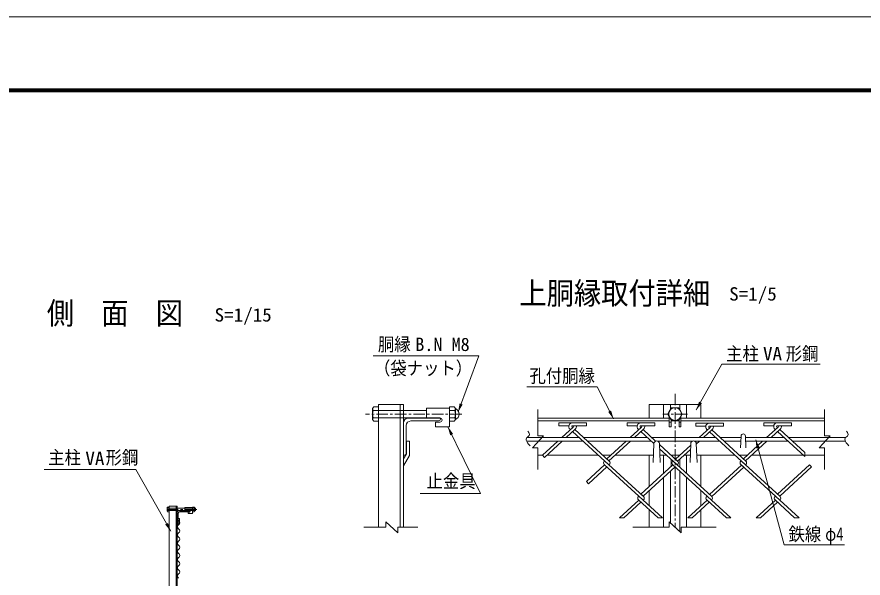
# Model space of a CAD drawing. Units: millimetres, scale not verified, with parts at other scales. Extents: x -4455 to 4455, y -3150 to 3150.
# Drawn here: x -138 to 2613, y 1326 to 3150 of the extents above; entities that cross this region are included whole.
import ezdxf
from ezdxf.enums import TextEntityAlignment as Align

# ---------------------------------------------------------------- set-up
doc = ezdxf.new("R2010")
doc.units = ezdxf.units.MM
doc.header["$LTSCALE"] = 30
doc.linetypes.add('DASHED', pattern=[7.5, 6, -1.5])
doc.linetypes.add('USER1', pattern=[2, 1.25, -0.25, 0.25, -0.25])
for name, color, linetype, lineweight in [('0-2_6文字', 7, 'Continuous', 9), ('0-5_1部材', 7, 'Continuous', 18), ('0-8_8部品', 7, 'Continuous', 9), ('0-A_2網', 4, 'Continuous', 18), ('0-B_AMI', 3, 'Continuous', 18), ('0-C_7詳細', 7, 'Continuous', 18), ('0-E_D-TTL', 7, 'Continuous', 9)]:
    doc.layers.add(name, color=color, linetype=linetype, lineweight=lineweight)
doc.styles.add('ＭＳ ゴシック', font='')
doc.styles.get('ＭＳ ゴシック').set_extended_font_data('MS Gothic')

# ---------------------------------------------------------------- blocks, each defined once
blk = doc.blocks.new('NAMI')
at = {"layer": '0-B_AMI'}
for centre, start, end in [((-106.7, -200), 298.07249, 61.92751), ((106.7, -600), 118.07249, 241.92751)]:
    blk.add_arc(centre, 226.7, start, end, dxfattribs=at)

msp = doc.modelspace()

# ---------------------------------------------------------------- linework, layer by layer
at = {"layer": '0-2_6文字'}
msp.add_lwpolyline([(-49.09, 1679.1), (248.59, 1679.1), (362.12, 1478.55)], dxfattribs=at)
msp.add_solid([(363.11, 1476.81), (343.79, 1500.35), (352.86, 1505.49)], dxfattribs=at)
at = {"layer": '0-5_1部材', "lineweight": 9}
for p, q in [((356.27, 1559.92), (356.27, 139.92)), ((356.27, 1559.92), (383.27, 1559.92)), ((379.77, 1559.92), (379.77, 139.92)), ((383.27, 1559.92), (383.27, 139.92)), ((388.27, 1544.92), (423.27, 1544.92)), ((391.27, 1541.92), (421.27, 1541.92)), ((423.27, 1544.92), (423.27, 1543.92)), ((383.27, 1504.92), (383.27, 1539.92)), ((386.27, 1506.92), (386.27, 1536.92)), ((390.55, 1519.89), (386.55, 1519.89)), ((386.55, 1519.89), (386.55, 1506.89)), ((390.55, 1519.89), (390.55, 1505.78)), ((383.27, 1501.48), (386.55, 1506.89)), ((383.27, 1493.77), (390.55, 1505.78)), ((383.27, 1504.92), (384.27, 1504.92))]:
    msp.add_line(p, q, dxfattribs=at)
at = {"layer": '0-5_1部材', "color": 3, "linetype": 'DASHED'}
msp.add_line((408.08, 1553.69), (433.08, 1553.69), dxfattribs=at)
at = {"layer": '0-5_1部材', "lineweight": 9}
for centre, radius, start, end in [((388.27, 1539.92), 5, 90, 180), ((391.27, 1536.92), 5, 90, 180), ((421.27, 1543.92), 2, 270, 0), ((384.27, 1506.92), 2, 270, 0)]:
    msp.add_arc(centre, radius, start, end, dxfattribs=at)
at = {"layer": '0-8_8部品', "color": 1, "linetype": 'USER1', "lineweight": 18}
msp.add_line((446.5, 1549.37), (346.33, 1549.37), dxfattribs=at)
at = {"layer": '0-8_8部品'}
for p, q in [((349.87, 1555.29), (350.98, 1557.21)), ((349.87, 1543.45), (349.87, 1555.29)), ((350.56, 1553.37), (356.27, 1553.37)), ((350.56, 1545.37), (356.27, 1545.37)), ((350.98, 1557.21), (356.27, 1557.21)), ((356.27, 1541.53), (356.27, 1557.21)), ((383.27, 1553.37), (433.08, 1553.37)), ((383.27, 1545.37), (433.08, 1545.37)), ((408.08, 1555.69), (408.08, 1545.19)), ((408.08, 1545.19), (422.83, 1545.19)), ((418.08, 1540.69), (422.83, 1540.69)), ((418.08, 1540.69), (418.08, 1535.69)), ((438.37, 1557.21), (433.08, 1557.21)), ((433.08, 1541.53), (433.08, 1557.21)), ((438.8, 1553.37), (433.08, 1553.37)), ((438.8, 1545.37), (433.08, 1545.37)), ((438.37, 1541.53), (433.08, 1541.53)), ((439.48, 1555.29), (438.37, 1557.21)), ((439.48, 1543.45), (438.37, 1541.53)), ((439.48, 1543.45), (439.48, 1555.29)), ((418.08, 1535.69), (433.08, 1535.69))]:
    msp.add_line(p, q, dxfattribs=at)
at = {"layer": '0-8_8部品', "color": 3, "lineweight": 18}
for p, q in [((356.27, 1553.37), (383.27, 1553.37)), ((356.27, 1545.37), (383.27, 1545.37))]:
    msp.add_line(p, q, dxfattribs=at)
at = {"layer": '0-8_8部品'}
for points in [[(349.87, 1543.45), (350.98, 1541.53), (356.27, 1541.53)], [(408.08, 1555.69), (433.08, 1555.69), (433.08, 1535.69)]]:
    msp.add_lwpolyline(points, dxfattribs=at)
for centre, radius, start, end in [((352.9, 1555.29), 3.03, 180, 219.3382), ((361.87, 1549.37), 12, 160.52878, 199.47122), ((352.9, 1543.45), 3.03, 140.6618, 180), ((422.83, 1542.94), 2.25, 270, 90), ((436.45, 1555.29), 3.03, 320.6618, 0), ((427.48, 1549.37), 12, 340.52878, 19.47122), ((436.45, 1543.45), 3.03, 0, 39.3382), ((436.33, 1549.37), 6.71, 298.05542, 61.94458)]:
    msp.add_arc(centre, radius, start, end, dxfattribs=at)
at = {"layer": '0-C_7詳細', "color": 1, "linetype": 'USER1'}
for p, q in [((2001.71, 1925.41), (2001.71, 1491.47)), ((1308.29, 1859.26), (995.01, 1859.26)), ((2042, 1859.26), (1961.36, 1859.26))]:
    msp.add_line(p, q, dxfattribs=at)
at = {"layer": '0-C_7詳細', "lineweight": 9}
for p, q in [((1018.41, 1877.02), (1021.74, 1882.78)), ((1018.41, 1841.5), (1018.41, 1877.02)), ((1020.47, 1871.26), (1037.61, 1871.26)), ((1021.74, 1882.78), (1037.61, 1882.78)), ((1037.61, 1890.9), (1037.61, 1491.47)), ((1037.61, 1890.9), (1118.61, 1890.9)), ((1037.61, 1835.74), (1037.61, 1882.78)), ((1108.11, 1890.9), (1108.11, 1491.47)), ((1118.61, 1890.9), (1118.61, 1491.47)), ((1118.61, 1871.26), (1193.04, 1871.26)), ((1193.04, 1878.22), (1268.04, 1878.22)), ((1193.04, 1878.22), (1193.04, 1846.72)), ((1268.04, 1835.74), (1268.04, 1882.78)), ((1268.04, 1878.22), (1268.04, 1818.22)), ((1285.18, 1871.26), (1268.04, 1871.26)), ((1287.24, 1841.5), (1287.24, 1877.02)), ((2085.71, 1890.9), (1917.71, 1890.9)), ((1917.71, 1890.9), (1917.71, 1845.9)), ((1964.21, 1890.9), (1964.21, 1845.9)), ((1986.71, 1890.9), (1986.71, 1874.01)), ((2016.71, 1890.9), (2016.71, 1874.01)), ((2039.21, 1890.9), (2039.21, 1845.9)), ((2085.71, 1890.9), (2085.71, 1845.9)), ((1020.47, 1847.26), (1037.61, 1847.26)), ((1118.61, 1847.26), (1193.04, 1847.26)), ((1133.61, 1845.9), (1238.61, 1845.9)), ((1193.04, 1846.72), (1237.29, 1846.72)), ((1238.61, 1845.9), (1238.61, 1842.9)), ((1285.18, 1847.26), (1268.04, 1847.26)), ((1555.99, 1845.9), (1982.96, 1845.9)), ((1982.96, 1845.9), (1866.71, 1845.9)), ((1982.96, 1845.9), (1892.21, 1845.9)), ((1982.96, 1850.99), (1982.96, 1818.22)), ((1985.43, 1846.72), (1982.96, 1846.72)), ((2017.99, 1846.72), (2020.46, 1846.72)), ((2020.46, 1850.99), (2020.46, 1818.22)), ((2020.46, 1845.9), (2487.79, 1845.9)), ((2111.21, 1845.9), (2020.46, 1845.9)), ((2136.71, 1845.9), (2020.46, 1845.9)), ((1018.41, 1841.5), (1021.74, 1835.74)), ((1021.74, 1835.74), (1037.61, 1835.74)), ((1118.61, 1725.9), (1118.61, 1830.9)), ((1127.61, 1731.9), (1127.61, 1821.9)), ((1142.61, 1836.9), (1232.61, 1836.9)), ((1223.04, 1833.22), (1237.29, 1833.22)), ((1223.04, 1833.22), (1223.04, 1818.22)), ((1223.04, 1818.22), (1268.04, 1818.22)), ((1283.92, 1835.74), (1268.04, 1835.74)), ((1287.24, 1841.5), (1283.92, 1835.74)), ((1555.99, 1836.9), (1982.96, 1836.9)), ((1988.96, 1833.22), (1982.96, 1833.22)), ((1988.96, 1836.9), (2014.46, 1836.9)), ((2014.46, 1840.6), (2014.46, 1818.22)), ((2014.46, 1833.22), (2020.46, 1833.22)), ((2014.46, 1818.22), (2020.46, 1818.22)), ((2020.46, 1836.9), (2487.79, 1836.9)), ((1138.69, 1771.56), (1138.69, 1724.74)), ((1519.11, 1770.9), (1702.9, 1770.9)), ((1519.64, 1782.9), (1689.81, 1782.9)), ((1704.02, 1782.9), (1911.83, 1782.9)), ((1717.11, 1770.9), (1924.93, 1770.9)), ((1926.04, 1782.9), (2133.86, 1782.9)), ((1930.46, 1701.76), (1932.71, 1763.26)), ((1946.45, 1770.9), (2056.96, 1770.9)), ((1952.96, 1701.76), (1950.71, 1763.26)), ((2050.46, 1701.76), (2052.71, 1763.26)), ((2066.45, 1770.9), (2146.96, 1770.9)), ((2072.96, 1701.76), (2070.71, 1763.26)), ((2148.07, 1782.9), (2216.06, 1782.9)), ((2161.17, 1770.9), (2215.62, 1770.9)), ((2214.84, 1749.61), (2216.24, 1787.79)), ((2232.03, 1749.61), (2230.64, 1787.79)), ((2230.81, 1782.9), (2355.89, 1782.9)), ((2231.25, 1770.9), (2368.99, 1770.9)), ((2370.1, 1782.9), (2555.99, 1782.9)), ((2383.2, 1770.9), (2555.46, 1770.9)), ((1118.61, 1714.33), (1128.19, 1730.56)), ((1118.61, 1725.9), (1121.61, 1725.9)), ((1118.61, 1690.72), (1138.69, 1724.74)), ((1555.99, 1725.9), (1571.11, 1725.9)), ((1585.32, 1725.9), (1752.01, 1725.9)), ((1766.22, 1725.9), (1793.14, 1725.9)), ((1807.35, 1725.9), (1931.34, 1725.9)), ((1917.71, 1725.9), (1917.71, 1623.58)), ((1952.07, 1725.9), (1974.04, 1725.9)), ((1964.21, 1725.9), (1964.21, 1666.19)), ((1988.25, 1725.9), (2017.31, 1725.9)), ((1988.85, 1712.33), (1988.85, 1688.77)), ((2016.71, 1712.33), (2016.71, 1686.81)), ((2031.52, 1725.9), (2051.34, 1725.9)), ((2039.21, 1725.9), (2039.21, 1666.19)), ((2072.07, 1725.9), (2196.07, 1725.9)), ((2085.71, 1725.9), (2085.71, 1623.58)), ((2210.28, 1725.9), (2237.19, 1725.9)), ((2251.4, 1725.9), (2418.09, 1725.9)), ((2423.2, 1725.9), (2487.79, 1725.9)), ((1964.21, 1653.17), (1964.21, 1491.47)), ((1986.71, 1673.78), (1986.71, 1505.4)), ((2016.71, 1673.78), (2016.71, 1477.54)), ((2039.21, 1653.17), (2039.21, 1491.47)), ((1917.71, 1610.56), (1917.71, 1561.05)), ((2085.71, 1610.56), (2085.71, 1561.05)), ((1917.71, 1548.03), (1917.71, 1491.47)), ((2085.71, 1548.03), (2085.71, 1491.47))]:
    msp.add_line(p, q, dxfattribs=at)
at = {"layer": '0-C_7詳細', "color": 3, "linetype": 'DASHED'}
for p, q in [((1037.61, 1871.26), (1118.61, 1871.26)), ((1037.61, 1847.26), (1118.61, 1847.26))]:
    msp.add_line(p, q, dxfattribs=at)
at = {"layer": '0-C_7詳細', "color": 4}
for p, q in [((1555.99, 1788.34), (1555.99, 1873.92)), ((2487.79, 1788.34), (2487.79, 1873.92)), ((1573.99, 1788.34), (1537.99, 1749.57)), ((1555.99, 1788.34), (1573.99, 1788.34)), ((2505.79, 1788.34), (2469.79, 1749.57)), ((2487.79, 1788.34), (2505.79, 1788.34)), ((1555.99, 1749.57), (1537.99, 1749.57)), ((1555.99, 1749.57), (1555.99, 1679.38)), ((2487.79, 1749.57), (2469.79, 1749.57)), ((2487.79, 1749.57), (2487.79, 1679.38)), ((1061.6, 1491.47), (990.04, 1491.47)), ((1100.37, 1473.47), (1061.6, 1509.47)), ((1061.6, 1491.47), (1061.6, 1509.47)), ((1100.37, 1491.47), (1165.65, 1491.47)), ((1100.37, 1491.47), (1100.37, 1473.47)), ((1982.32, 1491.47), (1864.52, 1491.47)), ((2021.09, 1473.47), (1982.32, 1509.47)), ((1982.32, 1491.47), (1982.32, 1509.47)), ((2021.09, 1491.47), (2135.03, 1491.47)), ((2021.09, 1491.47), (2021.09, 1473.47))]:
    msp.add_line(p, q, dxfattribs=at)
at = {"layer": '0-C_7詳細', "color": 3}
for p, q in [((1669.1, 1830.95), (1623.67, 1830.95)), ((1623.67, 1830.95), (1623.67, 1821.35)), ((1656.47, 1821.35), (1623.67, 1821.35)), ((1670.72, 1817.18), (1633.31, 1782.9)), ((1668.67, 1815.3), (1666.61, 1817.18)), ((1668.23, 1830.95), (1713.67, 1830.95)), ((1668.23, 1821.35), (1713.67, 1821.35)), ((1669.1, 1821.35), (1668.23, 1821.35)), ((1668.67, 1815.3), (1670.72, 1817.18)), ((1713.67, 1830.95), (1713.67, 1821.35)), ((1891.13, 1830.95), (1845.69, 1830.95)), ((1845.69, 1830.95), (1845.69, 1821.35)), ((1878.5, 1821.35), (1845.69, 1821.35)), ((1892.75, 1817.18), (1855.34, 1782.9)), ((1890.69, 1815.3), (1888.64, 1817.18)), ((1890.26, 1830.95), (1935.69, 1830.95)), ((1891.13, 1821.35), (1890.26, 1821.35)), ((1890.26, 1821.35), (1935.69, 1821.35)), ((1935.69, 1830.95), (1935.69, 1821.35)), ((2114.23, 1829.97), (2068.79, 1829.97)), ((2068.79, 1829.97), (2068.79, 1820.37)), ((2101.6, 1820.37), (2068.79, 1820.37)), ((2115.85, 1816.2), (2079.51, 1782.9)), ((2113.79, 1814.32), (2111.73, 1816.2)), ((2113.36, 1829.97), (2158.79, 1829.97)), ((2113.36, 1820.37), (2158.79, 1820.37)), ((2114.23, 1820.37), (2113.36, 1820.37)), ((2158.79, 1829.97), (2158.79, 1820.37)), ((2289.75, 1830.95), (2289.75, 1821.35)), ((2335.18, 1830.95), (2289.75, 1830.95)), ((2322.56, 1821.35), (2289.75, 1821.35)), ((2336.81, 1817.18), (2299.4, 1782.9)), ((2334.75, 1815.3), (2332.69, 1817.18)), ((2334.31, 1830.95), (2379.75, 1830.95)), ((2334.31, 1821.35), (2379.75, 1821.35)), ((2335.18, 1821.35), (2334.31, 1821.35)), ((2379.75, 1830.95), (2379.75, 1821.35)), ((1677.21, 1810.1), (1647.52, 1782.9)), ((1661.56, 1808.79), (1660.12, 1810.1)), ((1899.24, 1810.1), (1869.55, 1782.9)), ((1883.59, 1808.79), (1882.15, 1810.1)), ((1932.72, 1763.76), (1890.69, 1802.28)), ((1938.37, 1771.61), (1897.8, 1808.79)), ((2122.33, 1809.12), (2093.72, 1782.9)), ((2106.69, 1807.81), (2105.25, 1809.12)), ((2231.91, 1693.06), (2113.79, 1801.29)), ((2232.98, 1705.1), (2120.9, 1807.81)), ((2343.29, 1810.1), (2313.61, 1782.9)), ((2327.64, 1808.79), (2326.21, 1810.1)), ((2423.2, 1721.23), (2334.75, 1802.28)), ((2423.2, 1734.25), (2341.85, 1808.79)), ((1620.22, 1770.9), (1571.11, 1725.9)), ((1634.43, 1770.9), (1577.21, 1718.48)), ((1842.25, 1770.9), (1779.68, 1713.57)), ((1856.46, 1770.9), (1786.78, 1707.06)), ((2080.63, 1770.9), (2070.76, 1761.86)), ((2286.3, 1770.9), (2223.74, 1713.57)), ((2300.51, 1770.9), (2230.84, 1707.06)), ((2009.88, 1706.08), (1950.82, 1760.2)), ((2052.52, 1758.17), (2002.78, 1712.59)), ((2052.03, 1744.7), (2009.88, 1706.08)), ((2423.2, 1734.25), (2423.2, 1721.23)), ((1577.21, 1718.48), (1571.11, 1725.9)), ((1772.57, 1707.06), (1771.5, 1706.08)), ((1772.57, 1707.06), (1771.5, 1706.08)), ((1898.87, 1591.33), (1772.57, 1707.06)), ((1787.85, 1706.08), (1779.68, 1713.57)), ((1994.6, 1707.06), (1993.53, 1706.08)), ((1994.6, 1707.06), (1993.53, 1706.08)), ((2120.9, 1591.33), (1994.6, 1707.06)), ((2216.63, 1707.06), (2215.56, 1706.08)), ((2216.63, 1707.06), (2215.56, 1706.08)), ((2342.92, 1591.33), (2216.63, 1707.06)), ((1772.57, 1694.04), (1713.63, 1640.03)), ((1779.68, 1687.53), (1719.73, 1632.6)), ((1883.59, 1592.31), (1771.5, 1695.02)), ((1994.6, 1694.04), (1890.69, 1598.82)), ((2001.71, 1687.53), (1897.8, 1592.31)), ((2119.83, 1579.29), (1993.53, 1695.02)), ((2217.7, 1693.06), (2113.79, 1597.84)), ((2224.81, 1686.55), (2120.9, 1591.33)), ((2341.85, 1579.29), (2215.56, 1695.02)), ((2223.74, 1687.53), (2215.56, 1695.02)), ((2231.91, 1695.02), (2230.84, 1694.04)), ((2231.91, 1695.02), (2230.84, 1694.04)), ((2438.66, 1694.04), (2334.75, 1598.82)), ((2445.76, 1687.53), (2341.85, 1592.31)), ((2438.66, 1694.04), (2445.76, 1687.53)), ((1719.73, 1632.6), (1713.63, 1640.03)), ((1898.87, 1591.33), (1890.69, 1598.82)), ((1883.59, 1579.29), (1820.79, 1521.75)), ((1890.69, 1572.78), (1835, 1521.75)), ((1883.59, 1592.31), (1882.52, 1591.33)), ((1883.59, 1592.31), (1882.52, 1591.33)), ((1946.39, 1521.75), (1882.52, 1580.27)), ((1960.6, 1521.75), (1883.59, 1592.31)), ((1898.87, 1580.27), (1897.8, 1579.29)), ((2105.62, 1579.29), (2042.82, 1521.75)), ((2112.72, 1572.78), (2057.03, 1521.75)), ((2105.62, 1592.31), (2104.55, 1591.33)), ((2105.62, 1592.31), (2104.55, 1591.33)), ((2168.41, 1521.75), (2104.55, 1580.27)), ((2112.72, 1572.78), (2104.55, 1580.27)), ((2120.9, 1580.27), (2119.83, 1579.29)), ((2120.9, 1580.27), (2119.83, 1579.29)), ((2182.62, 1521.75), (2119.83, 1579.29)), ((2327.64, 1579.29), (2264.85, 1521.75)), ((2334.75, 1572.78), (2279.06, 1521.75)), ((2327.64, 1592.31), (2326.57, 1591.33)), ((2327.64, 1592.31), (2326.57, 1591.33)), ((2390.44, 1521.75), (2326.57, 1580.27)), ((2334.75, 1572.78), (2326.57, 1580.27)), ((2342.92, 1580.27), (2341.85, 1579.29)), ((2342.92, 1580.27), (2341.85, 1579.29)), ((2404.65, 1521.75), (2341.85, 1579.29)), ((1835, 1521.75), (1820.79, 1521.75)), ((1960.6, 1521.75), (1946.39, 1521.75)), ((2057.03, 1521.75), (2042.82, 1521.75)), ((2182.62, 1521.75), (2168.41, 1521.75)), ((2279.06, 1521.75), (2264.85, 1521.75)), ((2404.65, 1521.75), (2390.44, 1521.75))]:
    msp.add_line(p, q, dxfattribs=at)
at = {"layer": '0-C_7詳細', "lineweight": 9}
for points in [[(1020.46, 2048.53), (1363.7, 2048.53), (1296.38, 1866.07)], [(2473.01, 2021.17), (2153.87, 2021.17), (2070.75, 1872.8)], [(1287.24, 1877.02), (1283.92, 1882.78), (1268.04, 1882.78)], [(1173.4, 1600.76), (1368.96, 1600.76), (1263.1, 1817.69)], [(1988.96, 1840.6), (1988.96, 1818.22), (1982.96, 1818.22)], [(1138.69, 1771.56), (1128.19, 1771.56), (1128.19, 1730.56)], [(2552.02, 1434.73), (2356.46, 1434.73), (2264.15, 1775.55)]]:
    msp.add_lwpolyline(points, dxfattribs=at)
at = {"layer": '0-C_7詳細', "color": 1}
msp.add_lwpolyline([(1520.06, 1948.27), (1748.64, 1948.27), (1801.33, 1843.87)], dxfattribs=at)
at = {"layer": '0-C_7詳細', "color": 3}
msp.add_lwpolyline([(1978.19, 1859.26), (1989.95, 1879.63), (2013.47, 1879.63), (2025.23, 1859.26), (2013.47, 1838.89), (1989.95, 1838.89)], close=True, dxfattribs=at)
at = {"layer": '0-C_7詳細', "color": 4}
for points in [[(1522.84, 1804.17), (1523.15, 1803.79), (1525.81, 1799.59), (1527.38, 1795.83), (1527.85, 1792.51), (1527.23, 1789.64), (1525.51, 1787.21), (1522.69, 1785.22), (1519.86, 1783.21), (1518.11, 1780.73), (1517.42, 1777.77), (1517.82, 1774.34), (1519.28, 1770.43), (1521.82, 1766.05), (1525.44, 1761.19), (1530.13, 1755.86)], [(2559.19, 1804.17), (2559.5, 1803.79), (2562.16, 1799.59), (2563.73, 1795.83), (2564.2, 1792.51), (2563.58, 1789.64), (2561.85, 1787.21), (2559.04, 1785.22), (2556.21, 1783.21), (2554.46, 1780.73), (2553.77, 1777.77), (2554.17, 1774.34), (2555.63, 1770.43), (2558.17, 1766.05), (2561.79, 1761.19), (2566.48, 1755.86)]]:
    msp.add_lwpolyline(points, dxfattribs=at)
at = {"layer": '0-C_7詳細', "color": 3}
for points in [[(1787.85, 1695.02), (1786.78, 1694.04), (1668.67, 1802.28)], [(1787.85, 1706.08), (1675.77, 1808.79), (1677.21, 1810.1)], [(2009.88, 1695.02), (2008.81, 1694.04), (1951.31, 1746.73)]]:
    msp.add_lwpolyline(points, dxfattribs=at)
msp.add_circle((2001.71, 1859.26), 20.4, dxfattribs=at)
at = {"layer": '0-C_7詳細', "lineweight": 9}
for centre, radius, start, end in [((1027.5, 1877.02), 9.09, 180, 219.3382), ((1054.41, 1859.26), 36, 160.52878, 199.47122), ((1278.15, 1877.02), 9.09, 320.6618, 0), ((1251.24, 1859.26), 36, 340.52878, 19.47122), ((1280.1, 1859.26), 19.14, 291.90813, 68.09187), ((1027.5, 1841.5), 9.09, 140.6618, 180), ((1133.61, 1830.9), 15, 90, 180), ((1237.29, 1839.97), 6.75, 270, 90), ((1278.15, 1841.5), 9.09, 0, 39.3382), ((1142.61, 1821.9), 15, 90, 180), ((1232.61, 1842.9), 6, 270, 0), ((2223.44, 1787.79), 7.2, 0, 180), ((1941.71, 1763.26), 9, 0, 180), ((2061.71, 1763.26), 9, 0, 180), ((1121.61, 1731.9), 6, 270, 0)]:
    msp.add_arc(centre, radius, start, end, dxfattribs=at)
at = {"layer": '0-C_7詳細', "color": 3}
for centre, radius, start, end in [((1668.23, 1818.95), 12, 90, 227.5), ((1668.23, 1818.95), 2.4, 90, 227.5), ((1669.1, 1818.95), 2.4, 312.5, 90), ((1669.1, 1818.95), 12, 312.5, 11.53696), ((1890.26, 1818.95), 12, 90, 227.5), ((1890.26, 1818.95), 2.4, 90, 227.5), ((1891.13, 1818.95), 2.4, 312.5, 90), ((1891.13, 1818.95), 12, 312.5, 11.53696), ((2113.36, 1817.97), 12, 90, 227.5), ((2113.36, 1817.97), 2.4, 90, 227.5), ((2114.23, 1817.97), 2.4, 312.5, 90), ((2114.23, 1817.97), 12, 312.5, 11.53696), ((2334.31, 1818.95), 12, 90, 227.5), ((2334.31, 1818.95), 2.4, 90, 227.5), ((2335.18, 1818.95), 2.4, 312.5, 90), ((2335.18, 1818.95), 12, 312.5, 11.53696), ((1776.57, 1700.55), 7.5, 132.5, 227.5), ((1782.79, 1700.55), 7.5, 312.5, 47.5), ((1998.6, 1700.55), 7.5, 132.5, 227.5), ((2004.82, 1700.55), 7.5, 312.5, 47.5), ((2220.63, 1700.55), 7.5, 132.5, 227.5), ((2226.84, 1700.55), 7.5, 312.5, 47.5), ((1887.58, 1585.8), 7.5, 132.5, 227.5), ((1893.8, 1585.8), 7.5, 312.5, 47.5), ((2109.61, 1585.8), 7.5, 132.5, 227.5), ((2115.83, 1585.8), 7.5, 312.5, 47.5), ((2331.64, 1585.8), 7.5, 132.5, 227.5), ((2337.86, 1585.8), 7.5, 312.5, 47.5)]:
    msp.add_arc(centre, radius, start, end, dxfattribs=at)
at = {"layer": '0-C_7詳細'}
for points in [[(2069.78, 1871.06), (2079.89, 1899.77), (2088.98, 1894.68)], [(1295.68, 1864.19), (1301.18, 1894.14), (1310.96, 1890.53)], [(1262.22, 1819.49), (1280.06, 1794.82), (1270.7, 1790.25)], [(2263.63, 1777.48), (2276.5, 1749.88), (2266.44, 1747.16)]]:
    msp.add_solid(points, dxfattribs=at)
at = {"layer": '0-C_7詳細', "color": 1}
msp.add_solid([(1802.23, 1842.08), (1784.07, 1866.52), (1793.37, 1871.21)], dxfattribs=at)
at = {"layer": '0-E_D-TTL', "color": 2, "lineweight": 18}
msp.add_lwpolyline([(-4454.85, 3150.21), (4454.85, 3150.21), (4454.85, -3150.21), (-4454.85, -3150.21)], close=True, dxfattribs=at)
at = {"layer": '0-E_D-TTL'}
for points in [[(-4168.47, 2916.87), (4168.47, 2916.87), (4168.47, -2916.87), (-4168.47, -2916.87)], [(-4165.81, 2914.21), (4165.81, 2914.21), (4165.81, -2914.21), (-4165.81, -2914.21)], [(-4163.16, 2911.56), (4163.16, 2911.56), (4163.16, -2911.56), (-4163.16, -2911.56)], [(-4160.51, 2908.91), (4160.51, 2908.91), (4160.51, -2908.91), (-4160.51, -2908.91)], [(-4157.86, 2906.26), (4157.86, 2906.26), (4157.86, -2906.26), (-4157.86, -2906.26)]]:
    msp.add_lwpolyline(points, close=True, dxfattribs=at)

# ---------------------------------------------------------------- block references
at = {"layer": '0-A_2網', "xscale": 0.03333333, "yscale": 0.03333333}
for p in [(387.6, 1512.93), (387.6, 1486.26), (387.6, 1459.6), (387.6, 1432.93), (387.6, 1406.26), (387.6, 1379.6), (387.6, 1352.93)]:
    msp.add_blockref('NAMI', p, dxfattribs=at)

# ---------------------------------------------------------------- texts
at = {"layer": '0-2_6文字', "style": 'ＭＳ ゴシック', "width": 0.9}
msp.add_text('側\u3000面\u3000図', height=72.14, dxfattribs=at).set_placement((-41.09, 2129.53), align=Align.BOTTOM_LEFT)
at = {"layer": '0-2_6文字', "color": 3, "style": 'ＭＳ ゴシック', "width": 1.05}
msp.add_text('S=1/15', height=43.33, dxfattribs=at).set_placement((504.5, 2147.03), align=Align.BOTTOM_LEFT)
at = {"layer": '0-5_1部材', "color": 3, "style": 'ＭＳ ゴシック'}
for s, width, p in [('主柱', 0.9, (-36.37, 1683.46)), ('VA', 1.05, (84.41, 1680.42)), ('形鋼', 0.9, (150.1, 1683.46))]:
    msp.add_text(s, height=43.33, dxfattribs=dict(at, width=width)).set_placement(p, align=Align.BOTTOM_LEFT)
at = {"layer": '0-C_7詳細', "style": 'ＭＳ ゴシック', "width": 0.9}
msp.add_text('上胴縁取付詳細', height=72.14, dxfattribs=at).set_placement((1495.65, 2194.3), align=Align.BOTTOM_LEFT)
at = {"layer": '0-C_7詳細', "color": 3, "style": 'ＭＳ ゴシック'}
for s, width, p in [('S=1/5', 1.05, (2177.57, 2215.25)), ('胴縁', 0.9, (1035.49, 2051.33)), ('主柱', 0.9, (2167.66, 2020.9)), ('VA', 1.05, (2287.55, 2020.9)), ('形鋼', 0.9, (2361.37, 2020.9)), ('（袋ナット）', 0.9, (1022.77, 1973.79)), ('孔付胴縁', 0.9, (1528.23, 1948.83)), ('止金具', 0.9, (1193.71, 1606.83)), ('鉄線', 0.9, (2370.43, 1434.53)), ('φ4', 0.8, (2489.81, 1434.53))]:
    msp.add_text(s, height=43.33, dxfattribs=dict(at, width=width)).set_placement(p, align=Align.BOTTOM_LEFT)
msp.add_text('B.N M8', height=43.33, dxfattribs=at).set_placement((1156.99, 2051.33), align=Align.BOTTOM_LEFT)

doc.saveas('drawing.dxf')
